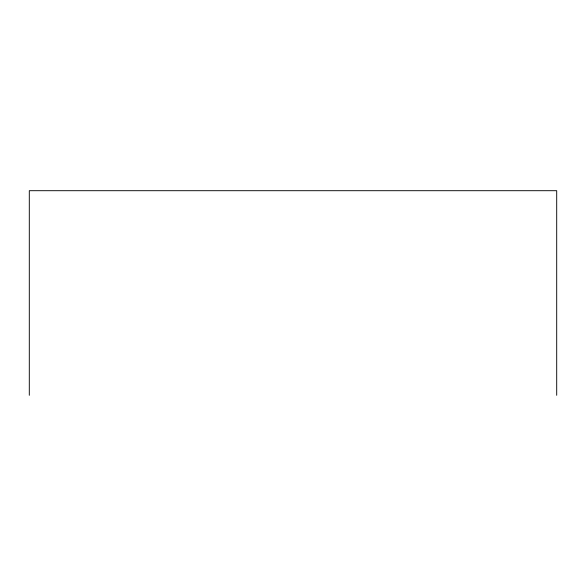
<?xml version="1.0" encoding="UTF-8"?>
<svg xmlns="http://www.w3.org/2000/svg" width="586" height="586" viewBox="0 0 586 586"><rect width="100%" height="100%" fill="white"/><g stroke="black" fill="none" stroke-linecap="round" stroke-linejoin="round"><path stroke-width="0.88" d="M556.7 395.301L556.7 190.699L29.3 190.699L29.3 395.301"/></g></svg>
